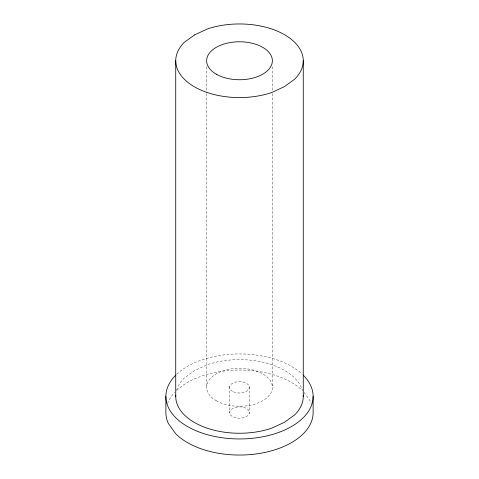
<?xml version="1.0" encoding="UTF-8"?>
<svg xmlns="http://www.w3.org/2000/svg" width="479" height="479" viewBox="0 0 479 479"><rect width="100%" height="100%" fill="white"/><g stroke="black" fill="none" stroke-linecap="round" stroke-linejoin="round"><path stroke-width="0.36" stroke-dasharray="2.4 1.8" d="M304.081 392.427L310.614 401.54A73.622 42.505 0 0 1 311.464 403.558M272.365 66.743L272.365 90.657M272.365 93.645L272.365 387.313M249.278 386.571L249.278 413.287A9.861 5.694 0 0 1 233.495 417.059A9.861 5.694 0 0 1 235.728 407.282A9.861 5.694 0 0 1 249.278 413.287M229.722 386.571L229.722 413.287M206.635 66.743L206.635 92.896M206.635 93.645L206.635 387.313M167.536 403.558A73.622 42.505 0 0 1 174.643 392.427M176.715 390.343A73.622 42.505 0 0 1 302.285 390.343M176.715 374.237A73.622 42.505 0 0 1 302.285 374.237M176.637 390.265A63.767 36.811 0 0 1 184.277 378.033L194.642 370.542L207.617 364.561A63.767 36.811 0 0 1 302.363 390.265M216.257 400.737A32.865 18.974 0 0 0 271.246 392.229A32.865 18.974 0 0 0 230.992 368.986A32.865 18.974 0 0 0 216.257 400.737M233.495 391.834A9.861 5.694 0 0 0 249.278 388.062A9.861 5.694 0 0 0 235.728 382.056A9.861 5.694 0 0 0 233.495 391.834"/><path stroke-width="0.72" d="M313.122 396.438L313.122 412.545A73.622 42.505 0 0 1 258.558 453.601A73.622 42.505 0 0 1 175.739 433.794L168.386 423.544A73.622 42.505 0 0 1 165.878 412.545L165.878 396.438M303.267 60.761L303.267 396.438M175.733 60.761L175.733 396.438M303.261 375.189A73.622 42.505 0 0 1 239.5 438.95A73.622 42.505 0 0 1 175.739 375.189M303.219 395.073A63.767 36.811 0 0 1 294.723 414.85L284.358 422.34L271.383 428.322A63.767 36.811 0 0 1 206.599 427.975A63.767 36.811 0 0 1 175.781 395.073M194.642 34.865L184.277 42.356A63.767 36.811 0 0 0 194.414 86.795A63.767 36.811 0 0 0 271.383 92.645L284.358 86.663L294.723 79.173A63.767 36.811 0 0 0 284.586 34.733A63.767 36.811 0 0 0 207.617 28.884L194.642 34.865M216.257 74.185A32.865 18.974 0 0 0 271.246 65.677A32.865 18.974 0 0 0 230.992 42.433A32.865 18.974 0 0 0 216.257 74.185"/></g></svg>
